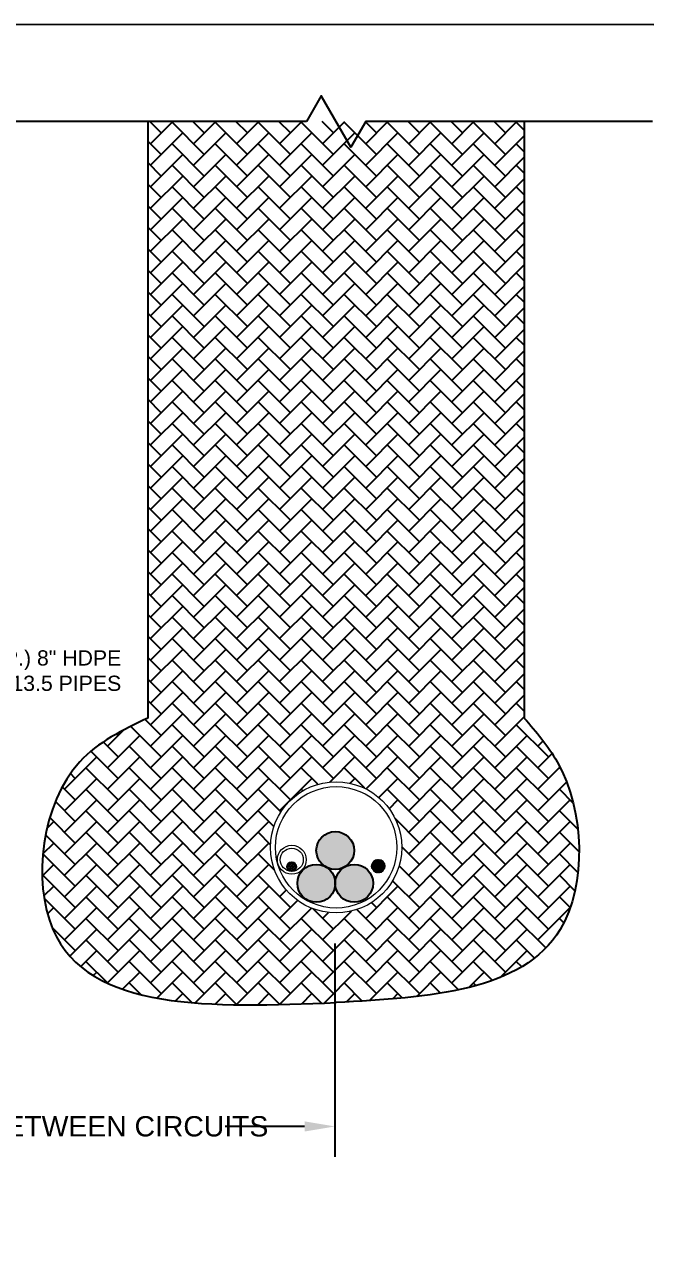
# Model space of a CAD drawing. Header units: feet. Extents: x 63 to 269, y 9 to 206.
# Drawn here: x 227.5 to 268.8, y 8.6 to 88.4 of the extents above; entities that cross this region are included whole.
import ezdxf
from ezdxf import colors
from ezdxf.entities.mleader import LeaderData, LeaderLine
from ezdxf.math import Vec2, Vec3

# ---------------------------------------------------------------- set-up
doc = ezdxf.new("R2010")
doc.units = ezdxf.units.FT
doc.header["$MEASUREMENT"] = 0
for name, color, linetype in [('CABLE', 2, 'Continuous'), ('E-FIN-GR', 4, 'Continuous'), ('G-ANNO-DIMS', 1, 'Continuous'), ('text', 1, 'Continuous')]:
    doc.layers.add(name, color=color, linetype=linetype)
doc.layers.add('CONDUIT', color=6, linetype='Continuous', lineweight=18)
doc.styles.add('NEI-A', font='arial.ttf')
doc.dimstyles.new('NEI-A', dxfattribs={"dimtxt": 0.1, "dimasz": 0.125, "dimexe": 0.0625, "dimexo": 0.0625, "dimgap": 0.0625, "dimtad": 0, "dimtih": 1, "dimtoh": 1, "dimdec": 4, "dimzin": 3, "dimdsep": 46, "dimlunit": 4, "dimtxsty": 'NEI-A', "dimcen": 0, "dimadec": 0, "dimazin": 0, "dimtfac": 0.75, "dimtdec": 4, "dimtofl": 0, "dimtmove": 0, "dimatfit": 3, "dimfxl": 1, "dimfrac": 1, "dimtolj": 1, "dimtzin": 0, "dimarcsym": 0})

# ---------------------------------------------------------------- blocks, each defined once
blk = doc.blocks.new('*D11')
at = {"layer": 'Defpoints', "color": 0, "transparency": 16777216}
for p in [(210.471, 30.031), (247.883, 30.031), (210.471, 15.999)]:
    blk.add_point(p, dxfattribs=at)
at = {"layer": 'G-ANNO-DIMS', "color": 0, "lineweight": -2, "transparency": 16777216}
for p, q in [((210.471, 28.031), (210.471, 13.999)), ((247.883, 28.031), (247.883, 13.999)), ((212.471, 15.999), (218.105, 15.999)), ((245.883, 15.999), (240.672, 15.999))]:
    blk.add_line(p, q, dxfattribs=at)
at = {"layer": 'G-ANNO-DIMS', "color": 0, "transparency": 16777216}
for points in [[(212.471, 16.332), (212.471, 15.666), (210.471, 15.999)], [(245.883, 16.332), (245.883, 15.666), (247.883, 15.999)]]:
    blk.add_solid(points, dxfattribs=at)
at = {"layer": 'G-ANNO-DIMS', "color": 0, "transparency": 16777216, "insert": (229.389, 15.999), "char_height": 3.2, "width": 27.13432, "attachment_point": 5, "style": 'NEI-A'}
blk.add_mtext('\\A1;{\\H0.41667x;10\'-0" MIN. BETWEEN CIRCUITS}', dxfattribs=at)

msp = doc.modelspace()

# ---------------------------------------------------------------- hatches: boundary and pattern name
h = msp.add_hatch()
h.set_pattern_fill('AR-HBONE', color=8, scale=0.25)
h.set_pattern_definition([(45, (1, 8.4629), (0, 1.4142136), [3, -1]), (135, (1.7071, 9.17), (1e-16, 1.4142136), [3, -1])])
edge = h.paths.add_edge_path(flags=0)
edge.add_arc((247.90217, 34.13619), 1.245, -60.0000001, 0.0000001, ccw=False)
edge.add_arc((249.14717, 31.97979), 1.245, 0, 119.9999999, ccw=False)
edge.add_arc((249.14717, 31.97979), 1.245, -180, 0, ccw=False)
edge.add_arc((246.65717, 31.97979), 1.245, 180, 360, ccw=False)
edge.add_arc((246.65717, 31.97979), 1.245, 59.9999999, 180.0000002, ccw=False)
edge.add_arc((247.90217, 34.13619), 1.245, 180, 240, ccw=False)
edge.add_arc((247.90217, 34.13619), 1.245, 0, 180, ccw=False)
edge = h.paths.add_edge_path(flags=0)
edge.add_arc((247.95645, 34.34357), 3.9905, 0, 360)
edge = h.paths.add_edge_path(flags=16)
edge.add_arc((247.95645, 34.34357), 4.3125, 0, 180)
edge.add_arc((247.95645, 34.34357), 4.3125, 180, 360)
edge = h.paths.add_edge_path(flags=0)
edge.add_arc((247.95645, 34.34357), 3.9905, 0, 360)
edge = h.paths.add_edge_path(flags=16)
edge.add_arc((238.90876, 31.65385), 0.04606, 0, 360)
h.paths.add_polyline_path([(235.58874, 42.842), (235.45995, 42.78059), (235.33121, 42.71912), (235.20257, 42.65753), (235.07406, 42.59577), (234.94574, 42.53378), (234.81766, 42.4715), (234.68986, 42.40888), (234.56239, 42.34586), (234.4353, 42.28237), (234.30863, 42.21837), (234.18243, 42.15379), (234.05675, 42.08858), (233.93163, 42.02268), (233.80712, 41.95604), (233.68328, 41.88858), (233.56014, 41.82027), (233.43775, 41.75103), (233.31617, 41.68082), (233.19543, 41.60957), (233.07558, 41.53723), (232.95668, 41.46374), (232.83877, 41.38904), (232.72189, 41.31308), (232.60609, 41.23579), (232.49143, 41.15712), (232.37794, 41.07702), (232.26567, 40.99542), (232.15468, 40.91227), (232.045, 40.82751), (231.93669, 40.74108), (231.82979, 40.65292), (231.72435, 40.56298), (231.62042, 40.4712), (231.51804, 40.37753), (231.41726, 40.2819), (231.31813, 40.18425), (231.22069, 40.08454), (231.125, 39.9827), (231.03109, 39.87868), (230.93898, 39.7725), (230.84867, 39.66421), (230.76016, 39.55387), (230.67345, 39.44152), (230.58854, 39.32721), (230.50543, 39.21099), (230.42413, 39.09292), (230.34463, 38.97304), (230.26693, 38.8514), (230.19103, 38.72806), (230.11694, 38.60306), (230.04465, 38.47646), (229.97417, 38.3483), (229.90549, 38.21864), (229.83862, 38.08752), (229.77355, 37.95499), (229.71029, 37.82111), (229.64883, 37.68593), (229.58919, 37.54949), (229.53135, 37.41185), (229.47532, 37.27306), (229.4211, 37.13316), (229.36868, 36.99221), (229.31808, 36.85026), (229.26929, 36.70736), (229.2223, 36.56355), (229.17713, 36.41889), (229.13377, 36.27343), (229.09222, 36.12722), (229.05248, 35.98031), (229.01456, 35.83275), (228.97844, 35.68459), (228.94414, 35.53587), (228.91166, 35.38666), (228.88099, 35.237), (228.85213, 35.08694), (228.82509, 34.93652), (228.79986, 34.78581), (228.77645, 34.63485), (228.75486, 34.4837), (228.73508, 34.33239), (228.71712, 34.18099), (228.70098, 34.02954), (228.68665, 33.87809), (228.67415, 33.72669), (228.66346, 33.5754), (228.65459, 33.42426), (228.64755, 33.27333), (228.64232, 33.12265), (228.63891, 32.97227), (228.63733, 32.82225), (228.63756, 32.67263), (228.63962, 32.52347), (228.6435, 32.37481), (228.64921, 32.22671), (228.65673, 32.07921), (228.66608, 31.93237), (228.67726, 31.78624), (228.69026, 31.64086), (228.70508, 31.49629), (228.72173, 31.35258), (228.74021, 31.20977), (228.76051, 31.06792), (228.78264, 30.92708), (228.80659, 30.7873), (228.83238, 30.64862), (228.85999, 30.51111), (228.88943, 30.3748), (228.9207, 30.23975), (228.9538, 30.10602), (228.98872, 29.97364), (229.02548, 29.84267), (229.06407, 29.71316), (229.10449, 29.58516), (229.14674, 29.45873), (229.19083, 29.3339), (229.23674, 29.21074), (229.28449, 29.08928), (229.33408, 28.96959), (229.38549, 28.85171), (229.43873, 28.73563), (229.49377, 28.62135), (229.55062, 28.50884), (229.60924, 28.39811), (229.66963, 28.28914), (229.73178, 28.1819), (229.79568, 28.0764), (229.8613, 27.97261), (229.92864, 27.87053), (229.99768, 27.77013), (230.06841, 27.67141), (230.14081, 27.57435), (230.21488, 27.47895), (230.2906, 27.38518), (230.36796, 27.29303), (230.44693, 27.2025), (230.52752, 27.11356), (230.60971, 27.0262), (230.69347, 26.94042), (230.77881, 26.85619), (230.8657, 26.77351), (230.95414, 26.69236), (231.0441, 26.61273), (231.13559, 26.5346), (231.22857, 26.45797), (231.32305, 26.38281), (231.419, 26.30912), (231.51642, 26.23688), (231.61528, 26.16607), (231.71558, 26.0967), (231.81731, 26.02873), (231.92044, 25.96217), (232.02498, 25.89699), (232.13089, 25.83319), (232.23818, 25.77074), (232.34682, 25.70964), (232.45681, 25.64987), (232.56813, 25.59143), (232.68076, 25.53429), (232.7947, 25.47844), (232.90992, 25.42388), (233.02643, 25.37058), (233.1442, 25.31853), (233.26322, 25.26773), (233.38347, 25.21815), (233.50495, 25.16979), (233.62764, 25.12263), (233.75153, 25.07666), (233.8766, 25.03186), (234.00285, 24.98823), (234.13025, 24.94574), (234.25879, 24.90439), (234.38847, 24.86416), (234.51926, 24.82503), (234.65115, 24.78701), (234.78414, 24.75006), (234.91821, 24.71419), (235.05333, 24.67937), (235.18951, 24.6456), (235.32673, 24.61285), (235.46497, 24.58112), (235.60423, 24.55039), (235.74448, 24.52066), (235.88571, 24.4919), (236.02792, 24.4641), (236.17108, 24.43726), (236.31519, 24.41135), (236.46023, 24.38636), (236.60618, 24.36229), (236.75305, 24.33911), (236.9008, 24.31682), (237.04943, 24.2954), (237.19893, 24.27484), (237.34927, 24.25512), (237.50046, 24.23624), (237.65247, 24.21817), (237.80529, 24.20091), (237.95891, 24.18444), (238.11331, 24.16874), (238.26849, 24.15382), (238.42442, 24.13964), (238.5811, 24.12621), (238.73851, 24.1135), (238.89664, 24.10151), (239.05548, 24.09021), (239.215, 24.0796), (239.37521, 24.06966), (239.53608, 24.06039), (239.6976, 24.05176), (239.85976, 24.04376), (240.02254, 24.03639), (240.18594, 24.02962), (240.34994, 24.02344), (240.51452, 24.01785), (240.67967, 24.01282), (240.84538, 24.00835), (241.01164, 24.00442), (241.17843, 24.00102), (241.34574, 23.99813), (241.51355, 23.99575), (241.68186, 23.99385), (241.85064, 23.99243), (242.01989, 23.99147), (242.18959, 23.99095), (242.35974, 23.99088), (242.5303, 23.99122), (242.70128, 23.99198), (242.87266, 23.99313), (243.04443, 23.99467), (243.21656, 23.99657), (243.38906, 23.99883), (243.5619, 24.00143), (243.73508, 24.00437), (243.90857, 24.00762), (244.08237, 24.01117), (244.25646, 24.01502), (244.43083, 24.01914), (244.60547, 24.02352), (244.78036, 24.02816), (244.95549, 24.03303), (245.13085, 24.03813), (245.30642, 24.04344), (245.48219, 24.04895), (245.65814, 24.05464), (245.83427, 24.06051), (246.01056, 24.06653), (246.18699, 24.0727), (246.36356, 24.07899), (246.54024, 24.08541), (246.71704, 24.09194), (246.89392, 24.09855), (247.07089, 24.10525), (247.24792, 24.11201), (247.42501, 24.11882), (247.60213, 24.12568), (247.77928, 24.13256), (247.95645, 24.13945), (248.09609, 24.14749), (248.23572, 24.15553), (248.37533, 24.16359), (248.51492, 24.17168), (248.65446, 24.17981), (248.79396, 24.18799), (248.93339, 24.19623), (249.07277, 24.20454), (249.21206, 24.21293), (249.35127, 24.22141), (249.49038, 24.22998), (249.62938, 24.23867), (249.76827, 24.24747), (249.90703, 24.2564), (250.04566, 24.26547), (250.18414, 24.27468), (250.32247, 24.28405), (250.46064, 24.2936), (250.59863, 24.30331), (250.73644, 24.31322), (250.87406, 24.32332), (251.01147, 24.33363), (251.14867, 24.34416), (251.28565, 24.35492), (251.4224, 24.36591), (251.55891, 24.37714), (251.69516, 24.38864), (251.83116, 24.4004), (251.96689, 24.41243), (252.10233, 24.42475), (252.23749, 24.43737), (252.37235, 24.45029), (252.5069, 24.46353), (252.64113, 24.47709), (252.77503, 24.49099), (252.9086, 24.50524), (253.04182, 24.51984), (253.17468, 24.5348), (253.30718, 24.55014), (253.4393, 24.56586), (253.57103, 24.58198), (253.70237, 24.5985), (253.83331, 24.61543), (253.96383, 24.63279), (254.09392, 24.65059), (254.22358, 24.66882), (254.3528, 24.68751), (254.48157, 24.70667), (254.60987, 24.72629), (254.7377, 24.7464), (254.86505, 24.76701), (254.9919, 24.78811), (255.11826, 24.80973), (255.2441, 24.83187), (255.36942, 24.85455), (255.49422, 24.87776), (255.61847, 24.90153), (255.74217, 24.92586), (255.86532, 24.95076), (255.98789, 24.97624), (256.10989, 25.00232), (256.2313, 25.02899), (256.35211, 25.05628), (256.47231, 25.08419), (256.5919, 25.11273), (256.71086, 25.14191), (256.82918, 25.17174), (256.94686, 25.20223), (257.06388, 25.23339), (257.18023, 25.26523), (257.29592, 25.29777), (257.41091, 25.331), (257.52521, 25.36494), (257.63881, 25.3996), (257.7517, 25.43499), (257.86386, 25.47112), (257.97529, 25.508), (258.08598, 25.54564), (258.19591, 25.58405), (258.30508, 25.62324), (258.41349, 25.66321), (258.52111, 25.70399), (258.62794, 25.74557), (258.73397, 25.78797), (258.83919, 25.8312), (258.94359, 25.87527), (259.04716, 25.92018), (259.14989, 25.96596), (259.25178, 26.0126), (259.3528, 26.06011), (259.45296, 26.10852), (259.55224, 26.15782), (259.65064, 26.20803), (259.74813, 26.25916), (259.84472, 26.31121), (259.9404, 26.3642), (260.03515, 26.41814), (260.12896, 26.47303), (260.22183, 26.52889), (260.31375, 26.58572), (260.4047, 26.64354), (260.49467, 26.70236), (260.58367, 26.76218), (260.67167, 26.82302), (260.75866, 26.88488), (260.84465, 26.94778), (260.92961, 27.01172), (261.01354, 27.07672), (261.09643, 27.14278), (261.17827, 27.20992), (261.25905, 27.27814), (261.33876, 27.34745), (261.41739, 27.41787), (261.49493, 27.48941), (261.57137, 27.56206), (261.6467, 27.63586), (261.72091, 27.71079), (261.79399, 27.78688), (261.86594, 27.86413), (261.93674, 27.94256), (262.00638, 28.02217), (262.07486, 28.10297), (262.14216, 28.18497), (262.20827, 28.26819), (262.27319, 28.35263), (262.3369, 28.4383), (262.3994, 28.52522), (262.46067, 28.61338), (262.52071, 28.70281), (262.57951, 28.79351), (262.63705, 28.88549), (262.69333, 28.97876), (262.74834, 29.07333), (262.80208, 29.16915), (262.85456, 29.26622), (262.90576, 29.36451), (262.9557, 29.46398), (263.00438, 29.56462), (263.05179, 29.66641), (263.09794, 29.7693), (263.14283, 29.87329), (263.18646, 29.97834), (263.22883, 30.08443), (263.26994, 30.19153), (263.30979, 30.29963), (263.34838, 30.40869), (263.38572, 30.51868), (263.4218, 30.6296), (263.45663, 30.7414), (263.49021, 30.85406), (263.52254, 30.96756), (263.55361, 31.08187), (263.58343, 31.19698), (263.61201, 31.31284), (263.63933, 31.42945), (263.66541, 31.54676), (263.69025, 31.66476), (263.71384, 31.78343), (263.73618, 31.90273), (263.75728, 32.02265), (263.77714, 32.14315), (263.79576, 32.26421), (263.81314, 32.38581), (263.82928, 32.50792), (263.84418, 32.63051), (263.85784, 32.75357), (263.87027, 32.87706), (263.88146, 33.00096), (263.89142, 33.12525), (263.90014, 33.2499), (263.90763, 33.37488), (263.91389, 33.50017), (263.91892, 33.62575), (263.92272, 33.75159), (263.92529, 33.87766), (263.92664, 34.00394), (263.92676, 34.1304), (263.92565, 34.25703), (263.92332, 34.38378), (263.91977, 34.51065), (263.91499, 34.6376), (263.90899, 34.76461), (263.90177, 34.89165), (263.89333, 35.01869), (263.88367, 35.14573), (263.8728, 35.27271), (263.86071, 35.39963), (263.8474, 35.52646), (263.83288, 35.65317), (263.81714, 35.77974), (263.80019, 35.90614), (263.78203, 36.03234), (263.76266, 36.15833), (263.74208, 36.28407), (263.72029, 36.40954), (263.69729, 36.53472), (263.67309, 36.65958), (263.64768, 36.7841), (263.62107, 36.90825), (263.59325, 37.032), (263.56423, 37.15533), (263.534, 37.27822), (263.50258, 37.40063), (263.46996, 37.52255), (263.43613, 37.64395), (263.40111, 37.76481), (263.36489, 37.88509), (263.32748, 38.00478), (263.28887, 38.12384), (263.24907, 38.24226), (263.20807, 38.36001), (263.16589, 38.47706), (263.12251, 38.59339), (263.07794, 38.70897), (263.03218, 38.82378), (262.98523, 38.9378), (262.9371, 39.05099), (262.88778, 39.16333), (262.83728, 39.2748), (262.78559, 39.38537), (262.73271, 39.49502), (262.67866, 39.60372), (262.62342, 39.71144), (262.56701, 39.81817), (262.50941, 39.92387), (262.45064, 40.02853), (262.39072, 40.13215), (262.32968, 40.23477), (262.26756, 40.33643), (262.20441, 40.43715), (262.14026, 40.53698), (262.07515, 40.63594), (262.00911, 40.73408), (261.94219, 40.83142), (261.87443, 40.92801), (261.80586, 41.02386), (261.73652, 41.11903), (261.66645, 41.21355), (261.59569, 41.30744), (261.52427, 41.40074), (261.45225, 41.4935), (261.37964, 41.58573), (261.3065, 41.67748), (261.23285, 41.76879), (261.15875, 41.85968), (261.08422, 41.95019), (261.00931, 42.04035), (260.93405, 42.13021), (260.85849, 42.21978), (260.78265, 42.30912), (260.70659, 42.39825), (260.63033, 42.48721), (260.55392, 42.57603), (260.4774, 42.66474), (260.4008, 42.75339), (260.32416, 42.842), (260.32416, 82.0457), (235.58874, 82.0457)])
at = {"layer": 'CABLE'}
h = msp.add_hatch(color=256, dxfattribs=at)
h.dxf.hatch_style = 1
h.paths.add_polyline_path([(246.65717, 34.13619, 1), (249.14717, 34.13619, 1)])
h.paths.add_polyline_path([(245.41217, 31.97979, 1), (247.90217, 31.97979, 1)])
h.paths.add_polyline_path([(250.39217, 31.97979, 1), (247.90217, 31.97979, 1)])
h = msp.add_hatch(dxfattribs=at)
h.set_pattern_fill('ANSI37', color=256)
h.set_pattern_definition([(45, (128.54692, 12.26803), (-0.08838835, 0.08838835), []), (135, (128.54692, 12.26803), (-0.08838835, -0.08838835), [])])
edge = h.paths.add_edge_path()
edge.add_arc((245.04287, 33.07236), 0.29711, 180, 540, ccw=False)
h = msp.add_hatch(dxfattribs=at)
h.set_pattern_fill('DOTS', color=256)
h.set_pattern_definition([(0, (123.05672, 9.83109), (0.03125, 0.0625), [0, -0.0625])])
edge = h.paths.add_edge_path()
edge.add_arc((250.72828, 33.10984), 0.42098, 0, 360)

# ---------------------------------------------------------------- linework, layer by layer
for p, q in [((235.58874, 82.0457), (235.58874, 42.842)), ((260.32416, 82.0457), (260.32416, 42.842))]:
    msp.add_line(p, q)
for points in [[(235.58874, 42.842), (231.10435, 39.96018), (229.34171, 28.95169), (247.95645, 24.13945)], [(260.32416, 42.842), (262.48922, 39.96018), (262.67721, 28.95169), (247.95645, 24.13945)]]:
    msp.add_spline(points, degree=3)
for centre, radius in [((247.90217, 34.13619), 1.245), ((245.04287, 33.07236), 0.29711), ((246.65717, 31.97979), 1.245), ((249.14717, 31.97979), 1.245), ((250.72828, 33.10984), 0.42098)]:
    msp.add_circle(centre, radius, dxfattribs=at)
at = {"layer": 'CONDUIT'}
for centre, radius in [((247.95645, 34.34357), 4.3125), ((247.95645, 34.34357), 3.9905), ((245.04488, 33.52968), 0.9484), ((245.04488, 33.52968), 0.7582)]:
    msp.add_circle(centre, radius, dxfattribs=at)
at = {"layer": 'E-FIN-GR', "flags": 128}
msp.add_lwpolyline([(268.83211, 88.40096), (75.77275, 88.43854)], dxfattribs=at)
at = {"layer": 'text'}
for points in [[(246.00527, 82.0457), (212.42182, 82.0457), (211.44623, 80.35592), (209.49505, 83.73547), (208.51946, 82.0457)], [(268.7623, 82.0457), (249.90763, 82.0457), (248.93204, 80.35592), (246.98086, 83.73547), (246.00527, 82.0457)]]:
    msp.add_lwpolyline(points, dxfattribs=at)

# ---------------------------------------------------------------- dimensions: what is measured, and where the dimension line sits
at = {"layer": 'G-ANNO-DIMS'}
dim = msp.add_linear_dim(base=(210.47064, 15.99903), p1=(247.88299, 30.03107), p2=(210.47064, 30.03107), angle=180, text='{\\H0.41667x;10\'-0" MIN. BETWEEN CIRCUITS}', dimstyle='NEI-A', override={"dimscale": 32, "dimasz": 0.0625}, dxfattribs=at)
dim.commit()
dim.dimension.update_dxf_attribs({"geometry": '*D11', "text_midpoint": (229.38856, 15.99903), "dimtype": 160})

# ---------------------------------------------------------------- next in the draw order: leaders
ml = msp.add_multileader_mtext('Standard', dxfattribs=at)
ml.set_content('\\A1;(TYP.) 8" HDPE SDR13.5 PIPES ', color=256, style='NEI-A')
ml.set_leader_properties()
ml.build(insert=Vec2(0, 0))
ml.multileader.update_dxf_attribs({"dogleg_length": 3.07146, "arrow_head_size": 2})
ctx = ml.context
ctx.base_point, ctx.char_height, ctx.arrow_head_size, ctx.landing_gap_size, ctx.plane_origin = Vec3(222.26609, 46.78397), 1, 2, 1.53573, Vec3(214.74198, 31.86203)
ctx.text_align_type = 2
notes = []
notes.append((ctx, [(0, (1, 1, 0), (219.19463, 46.78397), (1, 0), 3.07146, [(0, [(213.71456, 37.18516)], 0, [])])]))
ctx.mtext.insert, ctx.mtext.width, ctx.mtext.alignment, ctx.mtext.flow_direction = Vec3(233.83798, 47.29284), 14.4063165, 3, 5
ctx.mtext.has_bg_fill, ctx.mtext.bg_color, ctx.mtext.bg_scale_factor, ctx.mtext.bg_transparency, ctx.mtext.use_window_bg_color = 1, -1073741824, 1.5, 0, 1
for ctx, leaders in notes:
    for number, flags, end, landing, length, lines in leaders:
        leader = LeaderData()
        leader.index, (leader.has_last_leader_line, leader.has_dogleg_vector, leader.attachment_direction) = number, flags
        leader.last_leader_point, leader.dogleg_vector, leader.dogleg_length = Vec3(end), Vec3(landing), length
        for number, points, colour, breaks in lines:
            line = LeaderLine()
            line.index, line.vertices, line.color, line.breaks = number, Vec3.list(points), colors.encode_raw_color(colour), breaks
            leader.lines.append(line)
        ctx.leaders.append(leader)

doc.saveas('drawing.dxf')
